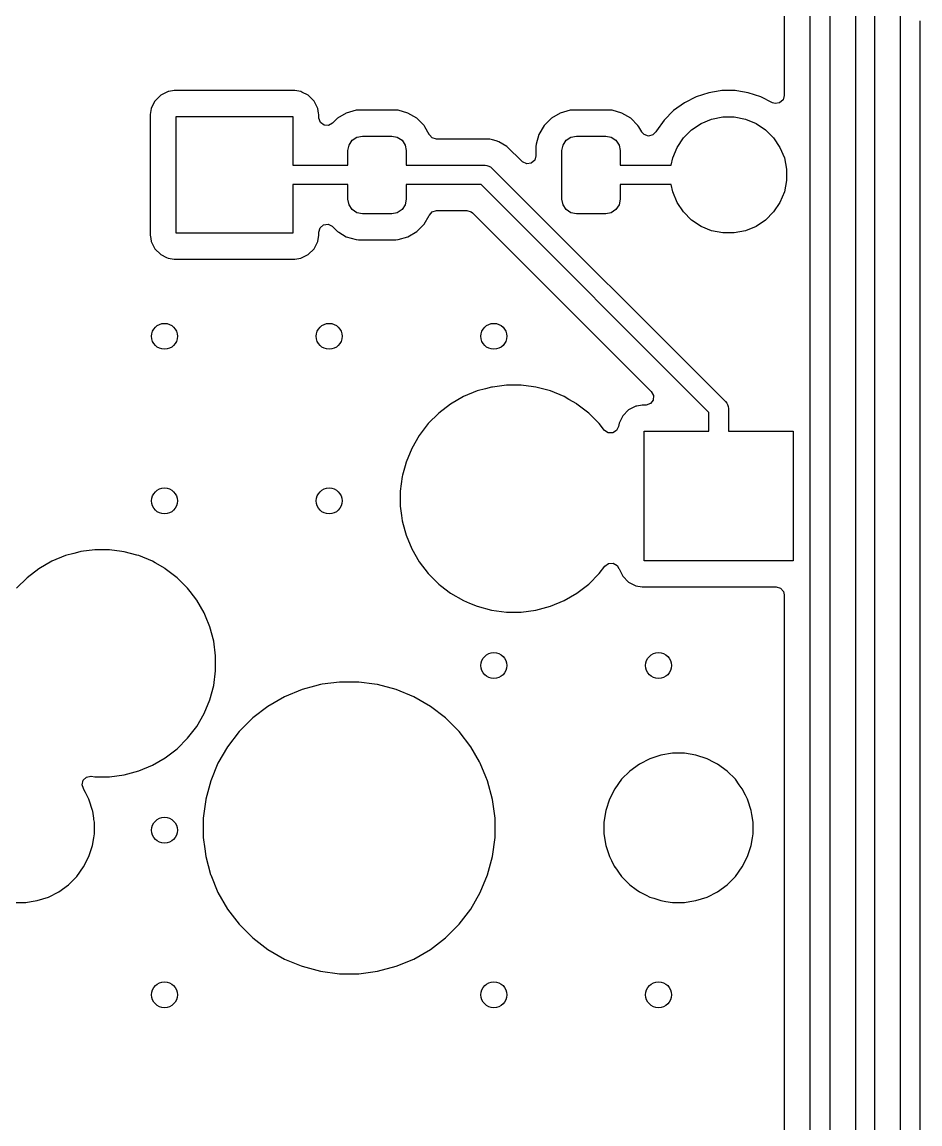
# Model space of a CAD drawing. Extents: x 2.6 to 14.2, y -9.4 to -3.8.
# Drawn here: x 13.597 to 14.142, y -6.709 to -6.04 of the extents above; entities that cross this region are included whole.
import ezdxf

# ---------------------------------------------------------------- set-up
doc = ezdxf.new("R2010")
doc.units = 0
doc.header["$MEASUREMENT"] = 0
doc.layers.add('BLACK', color=7, linetype='CONTINUOUS')

msp = doc.modelspace()

# ---------------------------------------------------------------- linework, layer by layer
at = {"layer": 'BLACK', "linetype": 'CONTINUOUS'}
for p, q in [((14.11443, -5.45274), (14.11443, -6.86307)), ((14.07539, -6.76232), (14.07539, -5.48105)), ((14.0872, -5.47861), (14.0872, -6.76476)), ((14.10297, -6.76762), (14.10297, -5.47575)), ((14.05962, -5.60019), (14.05962, -6.08434)), ((14.13019, -6.87162), (14.13019, -6.0275)), ((14.142, -6.03897), (14.142, -6.87407)), ((13.68094, -6.08416), (13.6774, -6.0877)), ((13.68539, -6.0819), (13.68094, -6.08416)), ((13.68094, -6.08416), (13.68094, -6.08416)), ((13.68094, -6.08416), (13.68094, -6.08416)), ((13.68589, -6.08182), (13.68539, -6.0819)), ((13.68908, -6.08131), (13.68589, -6.08182)), ((13.76243, -6.08131), (13.68908, -6.08131)), ((13.76612, -6.0819), (13.76243, -6.08131)), ((13.76671, -6.08219), (13.76612, -6.0819)), ((13.77057, -6.08416), (13.76671, -6.08219)), ((13.7741, -6.0877), (13.77057, -6.08416)), ((13.77057, -6.08416), (13.77057, -6.08416)), ((13.77057, -6.08416), (13.77057, -6.08416)), ((14.01376, -6.08257), (14.0061, -6.08506)), ((14.02076, -6.08146), (14.01376, -6.08257)), ((14.02172, -6.08131), (14.02076, -6.08146)), ((14.02978, -6.08131), (14.02172, -6.08131)), ((14.03087, -6.08148), (14.02978, -6.08131)), ((14.03774, -6.08257), (14.03087, -6.08148)), ((14.04541, -6.08506), (14.03774, -6.08257)), ((13.67665, -6.08917), (13.67514, -6.09215)), ((13.6774, -6.0877), (13.67665, -6.08917)), ((13.6774, -6.0877), (13.6774, -6.0877)), ((13.6774, -6.0877), (13.6774, -6.0877)), ((13.7741, -6.0877), (13.7741, -6.0877)), ((13.77637, -6.09215), (13.7741, -6.0877)), ((13.7741, -6.0877), (13.7741, -6.0877)), ((13.99892, -6.08872), (13.9924, -6.09346)), ((14.0061, -6.08506), (13.99892, -6.08872)), ((14.05252, -6.08869), (14.04541, -6.08506)), ((14.05405, -6.08917), (14.05252, -6.08869)), ((14.05677, -6.08878), (14.05405, -6.08917)), ((14.05885, -6.08698), (14.05677, -6.08878)), ((14.05962, -6.08434), (14.05885, -6.08698)), ((13.67514, -6.09215), (13.67455, -6.09584)), ((13.67455, -6.09584), (13.67455, -6.16919)), ((13.69032, -6.16794), (13.69032, -6.09708)), ((13.69032, -6.09708), (13.76119, -6.09708)), ((13.76119, -6.09708), (13.76119, -6.12661)), ((13.77683, -6.09506), (13.77637, -6.09215)), ((13.77695, -6.09584), (13.77683, -6.09506)), ((13.77695, -6.09769), (13.77695, -6.09584)), ((13.79365, -6.09497), (13.78829, -6.09813)), ((13.79962, -6.09323), (13.79365, -6.09497)), ((13.79365, -6.09497), (13.79365, -6.09497)), ((13.80102, -6.09312), (13.79962, -6.09323)), ((13.82371, -6.09312), (13.80102, -6.09312)), ((13.80102, -6.09312), (13.80102, -6.09312)), ((13.82511, -6.09323), (13.82371, -6.09312)), ((13.83108, -6.09497), (13.82511, -6.09323)), ((13.82511, -6.09323), (13.82511, -6.09323)), ((13.83644, -6.09813), (13.83108, -6.09497)), ((13.83108, -6.09497), (13.83108, -6.09497)), ((13.92357, -6.09497), (13.91822, -6.09813)), ((13.92955, -6.09323), (13.92357, -6.09497)), ((13.92357, -6.09497), (13.92357, -6.09497)), ((13.93094, -6.09312), (13.92955, -6.09323)), ((13.95363, -6.09312), (13.93094, -6.09312)), ((13.93094, -6.09312), (13.93094, -6.09312)), ((13.95503, -6.09323), (13.95363, -6.09312)), ((13.961, -6.09497), (13.95503, -6.09323)), ((13.95503, -6.09323), (13.95503, -6.09323)), ((13.96636, -6.09813), (13.961, -6.09497)), ((13.961, -6.09497), (13.961, -6.09497)), ((13.9924, -6.09346), (13.9867, -6.09916)), ((14.01547, -6.0986), (14.02228, -6.09725)), ((14.02228, -6.09725), (14.02923, -6.09725)), ((14.02923, -6.09725), (14.03604, -6.0986)), ((13.77697, -6.09804), (13.77695, -6.09769)), ((13.77793, -6.10062), (13.77697, -6.09804)), ((13.78013, -6.10226), (13.77793, -6.10062)), ((13.78287, -6.10246), (13.78013, -6.10226)), ((13.78529, -6.10114), (13.78287, -6.10246)), ((13.78829, -6.09814), (13.78529, -6.10114)), ((13.78829, -6.09813), (13.78829, -6.09814)), ((13.83644, -6.09814), (13.83644, -6.09813)), ((13.84084, -6.10253), (13.83644, -6.09814)), ((13.84129, -6.10331), (13.84084, -6.10253)), ((13.84084, -6.10253), (13.84084, -6.10253)), ((13.844, -6.10789), (13.84129, -6.10331)), ((13.91382, -6.10253), (13.91065, -6.10789)), ((13.91822, -6.09814), (13.91382, -6.10253)), ((13.91382, -6.10253), (13.91382, -6.10253)), ((13.91822, -6.09813), (13.91822, -6.09814)), ((13.96636, -6.09814), (13.96636, -6.09813)), ((13.97076, -6.10253), (13.96636, -6.09814)), ((13.97122, -6.10331), (13.97076, -6.10253)), ((13.97076, -6.10253), (13.97076, -6.10253)), ((13.97301, -6.10635), (13.97122, -6.10331)), ((13.9867, -6.09916), (13.98196, -6.10568)), ((14.00327, -6.10512), (14.00905, -6.10126)), ((14.00905, -6.10126), (14.01547, -6.0986)), ((14.03604, -6.0986), (14.04246, -6.10126)), ((14.04246, -6.10126), (14.04823, -6.10512)), ((13.79724, -6.11148), (13.80012, -6.10956)), ((13.80012, -6.10956), (13.80351, -6.10889)), ((13.80351, -6.10889), (13.82122, -6.10889)), ((13.82122, -6.10889), (13.82461, -6.10956)), ((13.82461, -6.10956), (13.82749, -6.11148)), ((13.84401, -6.1079), (13.844, -6.10789)), ((13.844, -6.10789), (13.844, -6.10789)), ((13.84405, -6.10798), (13.84401, -6.1079)), ((13.84409, -6.10804), (13.84405, -6.10798)), ((13.84416, -6.10815), (13.84409, -6.10804)), ((13.84418, -6.10814), (13.84416, -6.10815)), ((13.84585, -6.11006), (13.84418, -6.10814)), ((13.84849, -6.11084), (13.84585, -6.11006)), ((13.88077, -6.11084), (13.84849, -6.11084)), ((13.88246, -6.11129), (13.88077, -6.11084)), ((13.88077, -6.11084), (13.88077, -6.11084)), ((13.91065, -6.10789), (13.90891, -6.11386)), ((13.91065, -6.10789), (13.91065, -6.10789)), ((13.92717, -6.11148), (13.93004, -6.10956)), ((13.93004, -6.10956), (13.93343, -6.10889)), ((13.93343, -6.10889), (13.95115, -6.10889)), ((13.95115, -6.10889), (13.95454, -6.10956)), ((13.95454, -6.10956), (13.95741, -6.11148)), ((13.97312, -6.10652), (13.97301, -6.10635)), ((13.97451, -6.10803), (13.97312, -6.10652)), ((13.97711, -6.10891), (13.97451, -6.10803)), ((13.97978, -6.10825), (13.97711, -6.10891)), ((13.98167, -6.10625), (13.97978, -6.10825)), ((13.98196, -6.10568), (13.98167, -6.10625)), ((13.9945, -6.11581), (13.99836, -6.11003)), ((13.99836, -6.11003), (14.00327, -6.10512)), ((14.04823, -6.10512), (14.05314, -6.11003)), ((14.05314, -6.11003), (14.057, -6.11581)), ((13.79465, -6.11775), (13.79532, -6.11436)), ((13.79532, -6.11436), (13.79724, -6.11148)), ((13.82749, -6.11148), (13.82941, -6.11436)), ((13.82941, -6.11436), (13.83008, -6.11775)), ((13.88472, -6.1119), (13.88246, -6.11129)), ((13.88628, -6.11232), (13.88472, -6.1119)), ((13.88472, -6.1119), (13.88472, -6.1119)), ((13.89122, -6.11517), (13.88628, -6.11232)), ((13.88628, -6.11232), (13.88628, -6.11232)), ((13.90047, -6.12442), (13.89122, -6.11517)), ((13.89122, -6.11517), (13.89122, -6.11517)), ((13.90891, -6.11387), (13.9088, -6.11526)), ((13.9088, -6.11526), (13.9088, -6.12097)), ((13.90891, -6.11386), (13.90891, -6.11387)), ((13.92457, -6.11775), (13.92525, -6.11436)), ((13.92525, -6.11436), (13.92717, -6.11148)), ((13.95741, -6.11148), (13.95933, -6.11436)), ((13.95933, -6.11436), (13.96, -6.11775)), ((13.99184, -6.12223), (13.9945, -6.11581)), ((14.057, -6.11581), (14.05966, -6.12223)), ((13.79465, -6.12661), (13.79465, -6.11775)), ((13.83008, -6.11775), (13.83008, -6.12661)), ((13.90803, -6.1236), (13.90595, -6.12541)), ((13.9088, -6.12097), (13.90803, -6.1236)), ((13.92457, -6.14728), (13.92457, -6.11775)), ((13.96, -6.11775), (13.96, -6.12661)), ((13.99097, -6.12661), (13.99184, -6.12223)), ((14.05966, -6.12223), (14.06101, -6.12904)), ((13.76119, -6.12661), (13.79465, -6.12661)), ((13.83008, -6.12661), (13.87791, -6.12661)), ((13.87791, -6.12661), (13.87907, -6.12672)), ((13.87907, -6.12672), (13.87949, -6.1269)), ((13.87949, -6.1269), (13.88119, -6.1276)), ((13.88119, -6.1276), (13.88209, -6.12834)), ((13.88209, -6.12834), (14.02394, -6.27018)), ((13.90072, -6.12465), (13.90047, -6.12442)), ((13.90323, -6.1258), (13.90072, -6.12465)), ((13.90595, -6.12541), (13.90323, -6.1258)), ((13.96, -6.12661), (13.99097, -6.12661)), ((14.06101, -6.12904), (14.06101, -6.13598)), ((14.06101, -6.13598), (14.05966, -6.1428)), ((13.76512, -6.13842), (13.76119, -6.13842)), ((13.76119, -6.13842), (13.76119, -6.16794)), ((13.79465, -6.13842), (13.76512, -6.13842)), ((13.79465, -6.14728), (13.79465, -6.13842)), ((13.87547, -6.13842), (13.83008, -6.13842)), ((13.83008, -6.13842), (13.83008, -6.14728)), ((14.01385, -6.2768), (13.87547, -6.13842)), ((13.98461, -6.13842), (13.96, -6.13842)), ((13.96, -6.13842), (13.96, -6.14728)), ((13.99097, -6.13842), (13.98461, -6.13842)), ((13.99184, -6.1428), (13.99097, -6.13842)), ((13.9945, -6.14921), (13.99184, -6.1428)), ((14.05966, -6.1428), (14.057, -6.14921)), ((13.79532, -6.15067), (13.79465, -6.14728)), ((13.79724, -6.15354), (13.79532, -6.15067)), ((13.82941, -6.15067), (13.82749, -6.15354)), ((13.83008, -6.14728), (13.82941, -6.15067)), ((13.92525, -6.15067), (13.92457, -6.14728)), ((13.92717, -6.15354), (13.92525, -6.15067)), ((13.95933, -6.15067), (13.95741, -6.15354)), ((13.96, -6.14728), (13.95933, -6.15067)), ((13.99836, -6.15499), (13.9945, -6.14921)), ((14.057, -6.14921), (14.05314, -6.15499)), ((13.80012, -6.15546), (13.79724, -6.15354)), ((13.80351, -6.15613), (13.80012, -6.15546)), ((13.82122, -6.15613), (13.80351, -6.15613)), ((13.82461, -6.15546), (13.82122, -6.15613)), ((13.82749, -6.15354), (13.82461, -6.15546)), ((13.84084, -6.16249), (13.844, -6.15713)), ((13.844, -6.15713), (13.844, -6.15713)), ((13.844, -6.15713), (13.84401, -6.15713)), ((13.84401, -6.15712), (13.84416, -6.15687)), ((13.84401, -6.15713), (13.84401, -6.15712)), ((13.84416, -6.15687), (13.8442, -6.15689)), ((13.8442, -6.15689), (13.84577, -6.15501)), ((13.84577, -6.15501), (13.84839, -6.15419)), ((13.84839, -6.15419), (13.84849, -6.15419)), ((13.84849, -6.15419), (13.86691, -6.15419)), ((13.86691, -6.15419), (13.86955, -6.15496)), ((13.86955, -6.15496), (13.87037, -6.15561)), ((13.87037, -6.15561), (13.97885, -6.2641)), ((13.93004, -6.15546), (13.92717, -6.15354)), ((13.93343, -6.15613), (13.93004, -6.15546)), ((13.95115, -6.15613), (13.93343, -6.15613)), ((13.95454, -6.15546), (13.95115, -6.15613)), ((13.95741, -6.15354), (13.95454, -6.15546)), ((14.00327, -6.1599), (13.99836, -6.15499)), ((14.05314, -6.15499), (14.04823, -6.1599)), ((13.77773, -6.16469), (13.77981, -6.16289)), ((13.77981, -6.16289), (13.78253, -6.1625)), ((13.78253, -6.1625), (13.78503, -6.16364)), ((13.78503, -6.16364), (13.78529, -6.16388)), ((13.78529, -6.16388), (13.78829, -6.16689)), ((13.83644, -6.16689), (13.84084, -6.16249)), ((14.00905, -6.16376), (14.00327, -6.1599)), ((14.01547, -6.16642), (14.00905, -6.16376)), ((14.04246, -6.16376), (14.03604, -6.16642)), ((14.04823, -6.1599), (14.04246, -6.16376)), ((13.67455, -6.16919), (13.67486, -6.17111)), ((13.67486, -6.17111), (13.67514, -6.17288)), ((13.76119, -6.16794), (13.69032, -6.16794)), ((13.77637, -6.17288), (13.77695, -6.16919)), ((13.77695, -6.16733), (13.77773, -6.16469)), ((13.77695, -6.16919), (13.77695, -6.16733)), ((13.78829, -6.16689), (13.78829, -6.16689)), ((13.78829, -6.16689), (13.78905, -6.16733)), ((13.78905, -6.16733), (13.79365, -6.17006)), ((13.79365, -6.17006), (13.79962, -6.17179)), ((13.82511, -6.17179), (13.83108, -6.17006)), ((13.83108, -6.17006), (13.83644, -6.16689)), ((14.02228, -6.16777), (14.01547, -6.16642)), ((14.02923, -6.16777), (14.02228, -6.16777)), ((14.03604, -6.16642), (14.02923, -6.16777)), ((13.67514, -6.17288), (13.6774, -6.17733)), ((13.6774, -6.17733), (13.6774, -6.17733)), ((13.6774, -6.17733), (13.6774, -6.17733)), ((13.6774, -6.17733), (13.68094, -6.18086)), ((13.77057, -6.18086), (13.7741, -6.17733)), ((13.7741, -6.17733), (13.77637, -6.17288)), ((13.77637, -6.17288), (13.77637, -6.17288)), ((13.77637, -6.17288), (13.77637, -6.17288)), ((13.79962, -6.17179), (13.80102, -6.1719)), ((13.80102, -6.1719), (13.82371, -6.1719)), ((13.82371, -6.1719), (13.82511, -6.17179)), ((13.68094, -6.18086), (13.68094, -6.18086)), ((13.68094, -6.18086), (13.68094, -6.18086)), ((13.68094, -6.18086), (13.68443, -6.18264)), ((13.68443, -6.18264), (13.68539, -6.18313)), ((13.68539, -6.18313), (13.68908, -6.18371)), ((13.68908, -6.18371), (13.68908, -6.18371)), ((13.68908, -6.18371), (13.76243, -6.18371)), ((13.76243, -6.18371), (13.76612, -6.18313)), ((13.76612, -6.18313), (13.77057, -6.18086)), ((13.87315, -6.26375), (13.8648, -6.26721)), ((13.87819, -6.2624), (13.87315, -6.26375)), ((13.88188, -6.26141), (13.87819, -6.2624)), ((13.88232, -6.26135), (13.88188, -6.26141)), ((13.89083, -6.26023), (13.88232, -6.26135)), ((13.89987, -6.26023), (13.89083, -6.26023)), ((13.89083, -6.26023), (13.89083, -6.26023)), ((13.90733, -6.26121), (13.89987, -6.26023)), ((13.89987, -6.26023), (13.89987, -6.26023)), ((13.90882, -6.26141), (13.90733, -6.26121)), ((13.91681, -6.26355), (13.90882, -6.26141)), ((13.91755, -6.26375), (13.91681, -6.26355)), ((13.9259, -6.26721), (13.91755, -6.26375)), ((13.97885, -6.2641), (13.98017, -6.26652)), ((13.8648, -6.26721), (13.85698, -6.27172)), ((13.8648, -6.26721), (13.8648, -6.26721)), ((13.92879, -6.26888), (13.9259, -6.26721)), ((13.9259, -6.26721), (13.9259, -6.26721)), ((13.93356, -6.27163), (13.92879, -6.26888)), ((13.93372, -6.27172), (13.93356, -6.27163)), ((13.97833, -6.27146), (13.97575, -6.27242)), ((13.97998, -6.26926), (13.97833, -6.27146)), ((13.98017, -6.26652), (13.97998, -6.26926)), ((14.02394, -6.27018), (14.02467, -6.27108)), ((14.02467, -6.27108), (14.02506, -6.27203)), ((13.84981, -6.27722), (13.84342, -6.28361)), ((13.85698, -6.27172), (13.84981, -6.27722)), ((13.94089, -6.27722), (13.93372, -6.27172)), ((13.94728, -6.28361), (13.94089, -6.27722)), ((13.94089, -6.27722), (13.94089, -6.27722)), ((13.9651, -6.27529), (13.96157, -6.27882)), ((13.96955, -6.27302), (13.9651, -6.27529)), ((13.9651, -6.27529), (13.9651, -6.27529)), ((13.9651, -6.27529), (13.9651, -6.27529)), ((13.97014, -6.27293), (13.96955, -6.27302)), ((13.97324, -6.27244), (13.97014, -6.27293)), ((13.9754, -6.27244), (13.97324, -6.27244)), ((13.97575, -6.27242), (13.9754, -6.27244)), ((14.01385, -6.2882), (14.01385, -6.2768)), ((14.02506, -6.27203), (14.02555, -6.27321)), ((14.02555, -6.27321), (14.02567, -6.27436)), ((14.02567, -6.27436), (14.02567, -6.2882)), ((13.84342, -6.28361), (13.83792, -6.29078)), ((13.94801, -6.28457), (13.94728, -6.28361)), ((13.94728, -6.28361), (13.94728, -6.28361)), ((13.94728, -6.28361), (13.94728, -6.28361)), ((13.95028, -6.28753), (13.94801, -6.28457)), ((13.9593, -6.28327), (13.95898, -6.28532)), ((13.96095, -6.28004), (13.9593, -6.28327)), ((13.9593, -6.28327), (13.9593, -6.28327)), ((13.96157, -6.27882), (13.96095, -6.28004)), ((13.96157, -6.27882), (13.96157, -6.27882)), ((13.96157, -6.27882), (13.96157, -6.27882)), ((13.83792, -6.29078), (13.83341, -6.2986)), ((13.95042, -6.2877), (13.95028, -6.28753)), ((13.95271, -6.28922), (13.95042, -6.2877)), ((13.95546, -6.28926), (13.95271, -6.28922)), ((13.9578, -6.28781), (13.95546, -6.28926)), ((13.95898, -6.28532), (13.9578, -6.28781)), ((13.97448, -6.36694), (13.97448, -6.2882)), ((13.97448, -6.2882), (14.01385, -6.2882)), ((14.02567, -6.2882), (14.06504, -6.2882)), ((14.06504, -6.2882), (14.06504, -6.36694)), ((13.83341, -6.2986), (13.82995, -6.30695)), ((13.83341, -6.2986), (13.83341, -6.2986)), ((13.82935, -6.30918), (13.82784, -6.31483)), ((13.82995, -6.30695), (13.82935, -6.30918)), ((13.82761, -6.31568), (13.82643, -6.32463)), ((13.82784, -6.31483), (13.82761, -6.31568)), ((13.82761, -6.31568), (13.82761, -6.31568)), ((13.82643, -6.32463), (13.82643, -6.33367)), ((13.82643, -6.33367), (13.82718, -6.33931)), ((13.82718, -6.33931), (13.82761, -6.34262)), ((13.82761, -6.34262), (13.82918, -6.34847)), ((13.82918, -6.34847), (13.82995, -6.35135)), ((13.82995, -6.35135), (13.83341, -6.3597)), ((13.62315, -6.36375), (13.6148, -6.36721)), ((13.62819, -6.3624), (13.62315, -6.36375)), ((13.63188, -6.36141), (13.62819, -6.3624)), ((13.63232, -6.36135), (13.63188, -6.36141)), ((13.64083, -6.36023), (13.63232, -6.36135)), ((13.64987, -6.36023), (13.64083, -6.36023)), ((13.64083, -6.36023), (13.64083, -6.36023)), ((13.65733, -6.36121), (13.64987, -6.36023)), ((13.64987, -6.36023), (13.64987, -6.36023)), ((13.65882, -6.36141), (13.65733, -6.36121)), ((13.6665, -6.36347), (13.65882, -6.36141)), ((13.66755, -6.36375), (13.6665, -6.36347)), ((13.6759, -6.36721), (13.66755, -6.36375)), ((13.83341, -6.3597), (13.83341, -6.3597)), ((13.83341, -6.3597), (13.83792, -6.36752)), ((13.60698, -6.37172), (13.59981, -6.37722)), ((13.6148, -6.36721), (13.60698, -6.37172)), ((13.6148, -6.36721), (13.6148, -6.36721)), ((13.67762, -6.3682), (13.6759, -6.36721)), ((13.6759, -6.36721), (13.6759, -6.36721)), ((13.68355, -6.37163), (13.67762, -6.3682)), ((13.68372, -6.37172), (13.68355, -6.37163)), ((13.69089, -6.37722), (13.68372, -6.37172)), ((13.83792, -6.36752), (13.84342, -6.37469)), ((13.94728, -6.37469), (13.95072, -6.3702)), ((13.95072, -6.3702), (13.95294, -6.36858)), ((13.95294, -6.36858), (13.95568, -6.36842)), ((13.95568, -6.36842), (13.95808, -6.36977)), ((13.95808, -6.36977), (13.95923, -6.37167)), ((13.95923, -6.37167), (13.9593, -6.37188)), ((13.9593, -6.37188), (13.9593, -6.37188)), ((13.9593, -6.37188), (13.9593, -6.37188)), ((13.9593, -6.37188), (13.96157, -6.37633)), ((14.06504, -6.36694), (13.97448, -6.36694)), ((13.59981, -6.37722), (13.59342, -6.38361)), ((13.69728, -6.38361), (13.69089, -6.37722)), ((13.69089, -6.37722), (13.69089, -6.37722)), ((13.84342, -6.37469), (13.84342, -6.37469)), ((13.84342, -6.37469), (13.84981, -6.38108)), ((13.94089, -6.38108), (13.94728, -6.37469)), ((13.94728, -6.37469), (13.94728, -6.37469)), ((13.96157, -6.37633), (13.96157, -6.37633)), ((13.96157, -6.37633), (13.96157, -6.37633)), ((13.96157, -6.37633), (13.9651, -6.37986)), ((13.69878, -6.38557), (13.69728, -6.38361)), ((13.69728, -6.38361), (13.69728, -6.38361)), ((13.69728, -6.38361), (13.69728, -6.38361)), ((13.84981, -6.38108), (13.84981, -6.38108)), ((13.84981, -6.38108), (13.84981, -6.38108)), ((13.84981, -6.38108), (13.85083, -6.38186)), ((13.85083, -6.38186), (13.85698, -6.38658)), ((13.93372, -6.38658), (13.94089, -6.38108)), ((13.94089, -6.38108), (13.94089, -6.38108)), ((13.94089, -6.38108), (13.94089, -6.38108)), ((13.9651, -6.37986), (13.9651, -6.37986)), ((13.9651, -6.37986), (13.9651, -6.37986)), ((13.9651, -6.37986), (13.96903, -6.38186)), ((13.96903, -6.38186), (13.96955, -6.38213)), ((13.96955, -6.38213), (13.97324, -6.38271)), ((13.97324, -6.38271), (13.97324, -6.38271)), ((13.97324, -6.38271), (14.05474, -6.38271)), ((14.05474, -6.38271), (14.05738, -6.38349)), ((14.05738, -6.38349), (14.05918, -6.38557)), ((13.70278, -6.39078), (13.69878, -6.38557)), ((13.70729, -6.3986), (13.70278, -6.39078)), ((13.70278, -6.39078), (13.70278, -6.39078)), ((13.70278, -6.39078), (13.70278, -6.39078)), ((13.85698, -6.38658), (13.85698, -6.38658)), ((13.85698, -6.38658), (13.85698, -6.38658)), ((13.85698, -6.38658), (13.8648, -6.39109)), ((13.8648, -6.39109), (13.8648, -6.39109)), ((13.8648, -6.39109), (13.8648, -6.39109)), ((13.8648, -6.39109), (13.8684, -6.39258)), ((13.91755, -6.39455), (13.9259, -6.39109)), ((13.9259, -6.39109), (13.93372, -6.38658)), ((14.05918, -6.38557), (14.05962, -6.38759)), ((14.05962, -6.38759), (14.05962, -6.75376)), ((13.70809, -6.40052), (13.70729, -6.3986)), ((13.70729, -6.3986), (13.70729, -6.3986)), ((13.70729, -6.3986), (13.70729, -6.3986)), ((13.8684, -6.39258), (13.87315, -6.39455)), ((13.87315, -6.39455), (13.88188, -6.39689)), ((13.88188, -6.39689), (13.89083, -6.39807)), ((13.89083, -6.39807), (13.89083, -6.39807)), ((13.89083, -6.39807), (13.89987, -6.39807)), ((13.89987, -6.39807), (13.90882, -6.39689)), ((13.89987, -6.39807), (13.89987, -6.39807)), ((13.90882, -6.39689), (13.91755, -6.39455)), ((13.71075, -6.40695), (13.70809, -6.40052)), ((13.71309, -6.41568), (13.71075, -6.40695)), ((13.71427, -6.42463), (13.71309, -6.41568)), ((13.71427, -6.43367), (13.71427, -6.42463)), ((13.71309, -6.44262), (13.71427, -6.43367)), ((13.71075, -6.45135), (13.71309, -6.44262)), ((13.76681, -6.44507), (13.75608, -6.44951)), ((13.77441, -6.44303), (13.76681, -6.44507)), ((13.76681, -6.44507), (13.76681, -6.44507)), ((13.77803, -6.44206), (13.77441, -6.44303)), ((13.77899, -6.44194), (13.77803, -6.44206)), ((13.78954, -6.44055), (13.77899, -6.44194)), ((13.80116, -6.44055), (13.78954, -6.44055)), ((13.78954, -6.44055), (13.78954, -6.44055)), ((13.81075, -6.44181), (13.80116, -6.44055)), ((13.80116, -6.44055), (13.80116, -6.44055)), ((13.81267, -6.44206), (13.81075, -6.44181)), ((13.82389, -6.44507), (13.81267, -6.44206)), ((13.83462, -6.44951), (13.82389, -6.44507)), ((13.82389, -6.44507), (13.82389, -6.44507)), ((13.82389, -6.44507), (13.82389, -6.44507)), ((13.70729, -6.4597), (13.71075, -6.45135)), ((13.75608, -6.44951), (13.74602, -6.45532)), ((13.75608, -6.44951), (13.75608, -6.44951)), ((13.84468, -6.45532), (13.83462, -6.44951)), ((13.83462, -6.44951), (13.83462, -6.44951)), ((13.74602, -6.45532), (13.73681, -6.46239)), ((13.8539, -6.46239), (13.84468, -6.45532)), ((13.70278, -6.46752), (13.70729, -6.4597)), ((13.73681, -6.46239), (13.72859, -6.4706)), ((13.73681, -6.46239), (13.73681, -6.46239)), ((13.86211, -6.4706), (13.8539, -6.46239)), ((13.8539, -6.46239), (13.8539, -6.46239)), ((13.69728, -6.47469), (13.70278, -6.46752)), ((13.72859, -6.4706), (13.72152, -6.47982)), ((13.72859, -6.4706), (13.72859, -6.4706)), ((13.86918, -6.47982), (13.86211, -6.4706)), ((13.86211, -6.4706), (13.86211, -6.4706)), ((13.69089, -6.48108), (13.69728, -6.47469)), ((13.69728, -6.47469), (13.69728, -6.47469)), ((13.69728, -6.47469), (13.69728, -6.47469)), ((13.68372, -6.48658), (13.69089, -6.48108)), ((13.69089, -6.48108), (13.69089, -6.48108)), ((13.69089, -6.48108), (13.69089, -6.48108)), ((13.72152, -6.47982), (13.71571, -6.48988)), ((13.87446, -6.48897), (13.86918, -6.47982)), ((13.98474, -6.48497), (13.97796, -6.48717)), ((13.99179, -6.48385), (13.98474, -6.48497)), ((13.99892, -6.48385), (13.99179, -6.48385)), ((13.99179, -6.48385), (13.99179, -6.48385)), ((14.00596, -6.48497), (13.99892, -6.48385)), ((13.99892, -6.48385), (13.99892, -6.48385)), ((14.01274, -6.48717), (14.00596, -6.48497)), ((13.66755, -6.49455), (13.6759, -6.49109)), ((13.6759, -6.49109), (13.68372, -6.48658)), ((13.71571, -6.48988), (13.71127, -6.50061)), ((13.71571, -6.48988), (13.71571, -6.48988)), ((13.87499, -6.48988), (13.87446, -6.48897)), ((13.87842, -6.49818), (13.87499, -6.48988)), ((13.97161, -6.49041), (13.96584, -6.4946)), ((13.97796, -6.48717), (13.97161, -6.49041)), ((13.97796, -6.48717), (13.97796, -6.48717)), ((14.01706, -6.48937), (14.01274, -6.48717)), ((14.01274, -6.48717), (14.01274, -6.48717)), ((14.01909, -6.49041), (14.01706, -6.48937)), ((14.02486, -6.4946), (14.01909, -6.49041)), ((14.01909, -6.49041), (14.01909, -6.49041)), ((14.01909, -6.49041), (14.01909, -6.49041)), ((13.63386, -6.50023), (13.63583, -6.49831)), ((13.63583, -6.49831), (13.63853, -6.49777)), ((13.63853, -6.49777), (13.63874, -6.49779)), ((13.63874, -6.49779), (13.64083, -6.49807)), ((13.64083, -6.49807), (13.64083, -6.49807)), ((13.64083, -6.49807), (13.64987, -6.49807)), ((13.64987, -6.49807), (13.65882, -6.49689)), ((13.64987, -6.49807), (13.64987, -6.49807)), ((13.65882, -6.49689), (13.66755, -6.49455)), ((13.87943, -6.5006), (13.87842, -6.49818)), ((13.96584, -6.4946), (13.9608, -6.49964)), ((13.96584, -6.4946), (13.96584, -6.4946)), ((14.0299, -6.49964), (14.02486, -6.4946)), ((14.02486, -6.4946), (14.02486, -6.4946)), ((13.63323, -6.50291), (13.63386, -6.50023)), ((13.63405, -6.50521), (13.63323, -6.50291)), ((13.63399, -6.50525), (13.63405, -6.50521)), ((13.63409, -6.50541), (13.63399, -6.50525)), ((13.63526, -6.50771), (13.63409, -6.50541)), ((13.63409, -6.50541), (13.63409, -6.50541)), ((13.63409, -6.50541), (13.63409, -6.50541)), ((13.71127, -6.50061), (13.70828, -6.51176)), ((13.71127, -6.50061), (13.71127, -6.50061)), ((13.87943, -6.50061), (13.87943, -6.5006)), ((13.88244, -6.51183), (13.87943, -6.50061)), ((13.95661, -6.50541), (13.95337, -6.51176)), ((13.9608, -6.49964), (13.95661, -6.50541)), ((13.9608, -6.49964), (13.9608, -6.49964)), ((14.03227, -6.50291), (14.0299, -6.49964)), ((14.0299, -6.49964), (14.0299, -6.49964)), ((14.03409, -6.50541), (14.03227, -6.50291)), ((14.03601, -6.50918), (14.03409, -6.50541)), ((13.63733, -6.51176), (13.63526, -6.50771)), ((13.63754, -6.5124), (13.63733, -6.51176)), ((13.63733, -6.51176), (13.63733, -6.51176)), ((13.63953, -6.51854), (13.63754, -6.5124)), ((13.70826, -6.51183), (13.70675, -6.52334)), ((13.70828, -6.51176), (13.70826, -6.51183)), ((13.70826, -6.51183), (13.70826, -6.51183)), ((13.88395, -6.52334), (13.88244, -6.51183)), ((13.95337, -6.51176), (13.95117, -6.51854)), ((13.95337, -6.51176), (13.95337, -6.51176)), ((14.03733, -6.51176), (14.03601, -6.50918)), ((14.03754, -6.5124), (14.03733, -6.51176)), ((14.03733, -6.51176), (14.03733, -6.51176)), ((14.03953, -6.51854), (14.03754, -6.5124)), ((13.63961, -6.51907), (13.63953, -6.51854)), ((13.64029, -6.52334), (13.63961, -6.51907)), ((13.95117, -6.51854), (13.95006, -6.52558)), ((14.03993, -6.52108), (14.03953, -6.51854)), ((13.64039, -6.52395), (13.64029, -6.52334)), ((13.64065, -6.52558), (13.64039, -6.52395)), ((13.64065, -6.53271), (13.64065, -6.52558)), ((13.70675, -6.52334), (13.70675, -6.53496)), ((13.88395, -6.52558), (13.88395, -6.52334)), ((13.88395, -6.53496), (13.88395, -6.52558)), ((13.95006, -6.52558), (13.95006, -6.53271)), ((14.04065, -6.52558), (14.03993, -6.52108)), ((14.04065, -6.53271), (14.04065, -6.52558)), ((13.63953, -6.53976), (13.64024, -6.53526)), ((13.64024, -6.53526), (13.64065, -6.53271)), ((13.70675, -6.53496), (13.70765, -6.54182)), ((13.88244, -6.54647), (13.88395, -6.53496)), ((13.95006, -6.53271), (13.95117, -6.53976)), ((14.03953, -6.53976), (14.04024, -6.53526)), ((14.04024, -6.53526), (14.04065, -6.53271)), ((13.63733, -6.54654), (13.63953, -6.53976)), ((13.70765, -6.54182), (13.70826, -6.54647)), ((13.95117, -6.53976), (13.95337, -6.54654)), ((14.03733, -6.54654), (14.03953, -6.53976)), ((13.63409, -6.55289), (13.63733, -6.54654)), ((13.70826, -6.54647), (13.71122, -6.55752)), ((13.87943, -6.55769), (13.88244, -6.54647)), ((13.95337, -6.54654), (13.95337, -6.54654)), ((13.95337, -6.54654), (13.95465, -6.54904)), ((13.95465, -6.54904), (13.95652, -6.55271)), ((13.95652, -6.55271), (13.95661, -6.55289)), ((14.03409, -6.55289), (14.03733, -6.54654)), ((13.62486, -6.5637), (13.6299, -6.55866)), ((13.6299, -6.55866), (13.63409, -6.55289)), ((13.71122, -6.55752), (13.71127, -6.55769)), ((13.71127, -6.55769), (13.71127, -6.55769)), ((13.71127, -6.55769), (13.71571, -6.56842)), ((13.87499, -6.56842), (13.87943, -6.55769)), ((13.95661, -6.55289), (13.9608, -6.55866)), ((13.9608, -6.55866), (13.9608, -6.55866)), ((13.9608, -6.55866), (13.96584, -6.5637)), ((14.02486, -6.5637), (14.0299, -6.55866)), ((14.0299, -6.55866), (14.03409, -6.55289)), ((13.61909, -6.56789), (13.62486, -6.5637)), ((13.96584, -6.5637), (13.96584, -6.5637)), ((13.96584, -6.5637), (13.96974, -6.56653)), ((14.01909, -6.56789), (14.02486, -6.5637)), ((13.60596, -6.57333), (13.61274, -6.57113)), ((13.61274, -6.57113), (13.61909, -6.56789)), ((13.71571, -6.56842), (13.71571, -6.56842)), ((13.71571, -6.56842), (13.72152, -6.57848)), ((13.86918, -6.57848), (13.87499, -6.56842)), ((13.96974, -6.56653), (13.97161, -6.56789)), ((13.97161, -6.56789), (13.97576, -6.57001)), ((13.97576, -6.57001), (13.97796, -6.57113)), ((13.97796, -6.57113), (13.97796, -6.57113)), ((13.97796, -6.57113), (13.98038, -6.57191)), ((13.98038, -6.57191), (13.98474, -6.57333)), ((14.00596, -6.57333), (14.01274, -6.57113)), ((14.01274, -6.57113), (14.01909, -6.56789)), ((13.59179, -6.57444), (13.59892, -6.57444)), ((13.59892, -6.57444), (13.60233, -6.5739)), ((13.60233, -6.5739), (13.60596, -6.57333)), ((13.72152, -6.57848), (13.72859, -6.58769)), ((13.86211, -6.58769), (13.86918, -6.57848)), ((13.98474, -6.57333), (13.98758, -6.57378)), ((13.98758, -6.57378), (13.99179, -6.57444)), ((13.99179, -6.57444), (13.99179, -6.57444)), ((13.99179, -6.57444), (13.99892, -6.57444)), ((13.99892, -6.57444), (14.00233, -6.5739)), ((14.00233, -6.5739), (14.00596, -6.57333)), ((13.72859, -6.58769), (13.72859, -6.58769)), ((13.72859, -6.58769), (13.73681, -6.59591)), ((13.8539, -6.59591), (13.86211, -6.58769)), ((13.73681, -6.59591), (13.73681, -6.59591)), ((13.73681, -6.59591), (13.74602, -6.60298)), ((13.84468, -6.60298), (13.8539, -6.59591)), ((13.74602, -6.60298), (13.75608, -6.60879)), ((13.83462, -6.60879), (13.84468, -6.60298)), ((13.75608, -6.60879), (13.75608, -6.60879)), ((13.75608, -6.60879), (13.75608, -6.60879)), ((13.75608, -6.60879), (13.76316, -6.61172)), ((13.76316, -6.61172), (13.7662, -6.61298)), ((13.7662, -6.61298), (13.76681, -6.61323)), ((13.82389, -6.61323), (13.83462, -6.60879)), ((13.76681, -6.61323), (13.77803, -6.61624)), ((13.77803, -6.61624), (13.78954, -6.61775)), ((13.78954, -6.61775), (13.78954, -6.61775)), ((13.78954, -6.61775), (13.80116, -6.61775)), ((13.80116, -6.61775), (13.81267, -6.61624)), ((13.80116, -6.61775), (13.80116, -6.61775)), ((13.81267, -6.61624), (13.82389, -6.61323))]:
    msp.add_line(p, q, dxfattribs=at)
at = {"layer": 'BLACK'}
for centre in [(13.68323, -6.23054), (13.78323, -6.23054), (13.88323, -6.23054), (13.68323, -6.33054), (13.78323, -6.33054), (13.88323, -6.43054), (13.98323, -6.43054), (13.68323, -6.53054), (13.68323, -6.63054), (13.88323, -6.63054), (13.98323, -6.63054)]:
    msp.add_circle(centre, 0.00787, dxfattribs=at)

doc.saveas('drawing.dxf')
